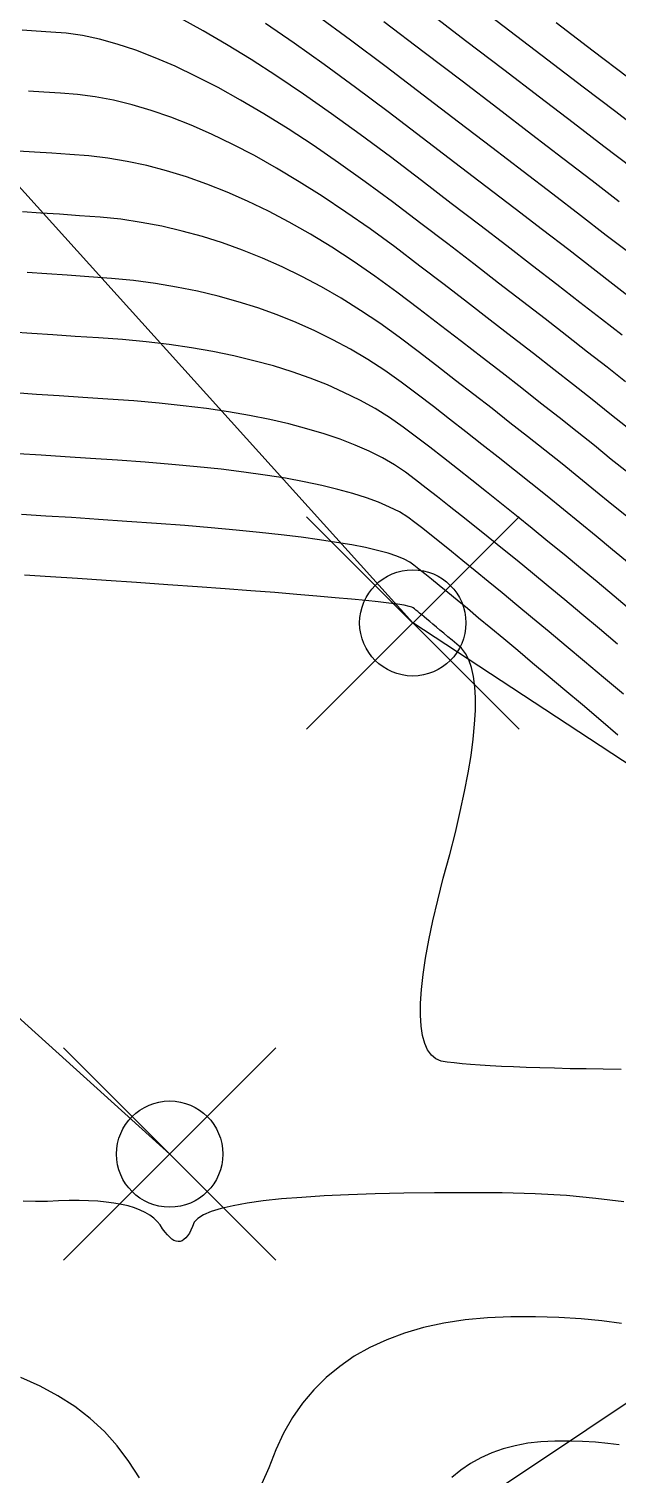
# Model space of a CAD drawing. Extents: x 83 to 1412852, y -76 to 4931706.
# Drawn here: x 1412652.63 to 1412657.06, y 4931535.86 to 4931546.74 of the extents above; entities that cross this region are included whole.
import ezdxf

# ---------------------------------------------------------------- set-up
doc = ezdxf.new("R2010")
doc.units = 0
doc.header["$MEASUREMENT"] = 0
doc.header["$PDMODE"] = 35
doc.header["$PDSIZE"] = 0.8
doc.layers.get('0').update_dxf_attribs({"color": 1, "linetype": 'CONTINUOUS'})
doc.layers.add('Ground topo-Rev01', color=1, linetype='CONTINUOUS')

msp = doc.modelspace()

# ---------------------------------------------------------------- linework, layer by layer
for points in [[(1412628.11, 4931577.5), (1412633.05, 4931574.19), (1412634.96, 4931570.18), (1412641.65, 4931558.92), (1412643.23, 4931552.22), (1412645.18, 4931545.9), (1412648.78, 4931537.03), (1412651.34, 4931534.66), (1412654.11, 4931534.38), (1412662.28, 4931539.83)], [(1412658.73, 4931539.6), (1412658.43, 4931540.36), (1412655.52, 4931542.27), (1412646.87, 4931551.86)], [(1412657.174, 4931545.695), (1412656.959, 4931545.859), (1412656.727, 4931546.037), (1412656.475, 4931546.229), (1412656.206, 4931546.435), (1412655.918, 4931546.655), (1412655.611, 4931546.889)], [(1412657.272, 4931545.947), (1412657.048, 4931546.119), (1412656.803, 4931546.306), (1412656.537, 4931546.509), (1412656.251, 4931546.727), (1412655.945, 4931546.961)], [(1412657.096, 4931544.437), (1412656.942, 4931544.557), (1412656.779, 4931544.684), (1412656.605, 4931544.819), (1412656.422, 4931544.96), (1412656.228, 4931545.11), (1412656.024, 4931545.266), (1412655.81, 4931545.43), (1412655.586, 4931545.601), (1412655.352, 4931545.78), (1412655.125, 4931545.948), (1412654.908, 4931546.105), (1412654.698, 4931546.251), (1412654.497, 4931546.387), (1412654.304, 4931546.512), (1412654.119, 4931546.626), (1412653.942, 4931546.73), (1412653.774, 4931546.823)], [(1412657.208, 4931544.68), (1412657.049, 4931544.804), (1412656.878, 4931544.937), (1412656.694, 4931545.079), (1412656.498, 4931545.23), (1412656.29, 4931545.389), (1412656.07, 4931545.558), (1412655.837, 4931545.736), (1412655.592, 4931545.923), (1412655.335, 4931546.119), (1412655.089, 4931546.303), (1412654.853, 4931546.475), (1412654.627, 4931546.635), (1412654.412, 4931546.784)], [(1412657.156, 4931545.051), (1412656.976, 4931545.189), (1412656.782, 4931545.339), (1412656.574, 4931545.499), (1412656.352, 4931545.669), (1412656.115, 4931545.851), (1412655.864, 4931546.042), (1412655.599, 4931546.245), (1412655.319, 4931546.458), (1412655.052, 4931546.658), (1412654.798, 4931546.845)], [(1412657.075, 4931545.442), (1412656.871, 4931545.599), (1412656.65, 4931545.768), (1412656.414, 4931545.949), (1412656.16, 4931546.143), (1412655.891, 4931546.349), (1412655.605, 4931546.567), (1412655.303, 4931546.797)], [(1412657.136, 4931546.379), (1412656.879, 4931546.575), (1412656.599, 4931546.789)], [(1412657.122, 4931544.085), (1412656.983, 4931544.195), (1412656.835, 4931544.31), (1412656.68, 4931544.432), (1412656.517, 4931544.559), (1412656.346, 4931544.691), (1412656.166, 4931544.83), (1412655.979, 4931544.974), (1412655.783, 4931545.124), (1412655.58, 4931545.279), (1412655.368, 4931545.441), (1412655.162, 4931545.592), (1412654.962, 4931545.735), (1412654.769, 4931545.867), (1412654.581, 4931545.99), (1412654.399, 4931546.104), (1412654.223, 4931546.208), (1412654.054, 4931546.302), (1412653.89, 4931546.386), (1412653.732, 4931546.462), (1412653.58, 4931546.527), (1412653.435, 4931546.583), (1412653.295, 4931546.629), (1412653.161, 4931546.666), (1412653.033, 4931546.693), (1412652.911, 4931546.711), (1412652.795, 4931546.719), (1412652.685, 4931546.727), (1412652.579, 4931546.734)], [(1412657.134, 4931543.742), (1412657.005, 4931543.845), (1412656.87, 4931543.952), (1412656.729, 4931544.063), (1412656.582, 4931544.179), (1412656.428, 4931544.298), (1412656.269, 4931544.422), (1412656.104, 4931544.55), (1412655.933, 4931544.682), (1412655.756, 4931544.818), (1412655.573, 4931544.957), (1412655.384, 4931545.102), (1412655.199, 4931545.237), (1412655.017, 4931545.364), (1412654.839, 4931545.483), (1412654.665, 4931545.593), (1412654.495, 4931545.695), (1412654.328, 4931545.789), (1412654.165, 4931545.874), (1412654.006, 4931545.95), (1412653.851, 4931546.018), (1412653.699, 4931546.078), (1412653.551, 4931546.129), (1412653.407, 4931546.172), (1412653.266, 4931546.206), (1412653.129, 4931546.232), (1412652.996, 4931546.25), (1412652.867, 4931546.259), (1412652.743, 4931546.267), (1412652.626, 4931546.275)], [(1412657.139, 4931543.403), (1412657.015, 4931543.502), (1412656.888, 4931543.605), (1412656.757, 4931543.709), (1412656.622, 4931543.817), (1412656.483, 4931543.926), (1412656.34, 4931544.038), (1412656.193, 4931544.153), (1412656.042, 4931544.27), (1412655.888, 4931544.389), (1412655.729, 4931544.511), (1412655.567, 4931544.636), (1412655.4, 4931544.762), (1412655.235, 4931544.882), (1412655.072, 4931544.994), (1412654.91, 4931545.099), (1412654.75, 4931545.197), (1412654.59, 4931545.287), (1412654.433, 4931545.37), (1412654.277, 4931545.446), (1412654.122, 4931545.514), (1412653.969, 4931545.575), (1412653.817, 4931545.629), (1412653.667, 4931545.675), (1412653.519, 4931545.714), (1412653.371, 4931545.746), (1412653.225, 4931545.771), (1412653.081, 4931545.788), (1412652.938, 4931545.798), (1412652.802, 4931545.807), (1412652.672, 4931545.816), (1412652.549, 4931545.824)], [(1412657.142, 4931543.063), (1412657.02, 4931543.163), (1412656.897, 4931543.263), (1412656.771, 4931543.365), (1412656.644, 4931543.467), (1412656.515, 4931543.57), (1412656.384, 4931543.674), (1412656.252, 4931543.778), (1412656.117, 4931543.884), (1412655.981, 4931543.99), (1412655.842, 4931544.097), (1412655.702, 4931544.205), (1412655.56, 4931544.314), (1412655.417, 4931544.423), (1412655.272, 4931544.527), (1412655.127, 4931544.624), (1412654.981, 4931544.715), (1412654.834, 4931544.8), (1412654.686, 4931544.879), (1412654.538, 4931544.951), (1412654.388, 4931545.018), (1412654.238, 4931545.078), (1412654.088, 4931545.132), (1412653.936, 4931545.18), (1412653.784, 4931545.221), (1412653.63, 4931545.257), (1412653.476, 4931545.286), (1412653.322, 4931545.31), (1412653.166, 4931545.327), (1412653.01, 4931545.337), (1412652.861, 4931545.348), (1412652.719, 4931545.357), (1412652.583, 4931545.366)], [(1412657.149, 4931542.718), (1412657.025, 4931542.821), (1412656.901, 4931542.923), (1412656.778, 4931543.024), (1412656.654, 4931543.125), (1412656.531, 4931543.224), (1412656.408, 4931543.323), (1412656.286, 4931543.421), (1412656.163, 4931543.518), (1412656.041, 4931543.615), (1412655.919, 4931543.71), (1412655.797, 4931543.805), (1412655.675, 4931543.899), (1412655.554, 4931543.992), (1412655.433, 4931544.084), (1412655.309, 4931544.172), (1412655.182, 4931544.254), (1412655.051, 4931544.331), (1412654.918, 4931544.403), (1412654.782, 4931544.47), (1412654.642, 4931544.532), (1412654.5, 4931544.59), (1412654.354, 4931544.642), (1412654.206, 4931544.689), (1412654.054, 4931544.731), (1412653.9, 4931544.768), (1412653.742, 4931544.799), (1412653.582, 4931544.826), (1412653.418, 4931544.848), (1412653.251, 4931544.865), (1412653.081, 4931544.877), (1412652.919, 4931544.888), (1412652.765, 4931544.898), (1412652.618, 4931544.908)], [(1412657.168, 4931542.362), (1412657.037, 4931542.472), (1412656.909, 4931542.579), (1412656.783, 4931542.683), (1412656.659, 4931542.785), (1412656.538, 4931542.884), (1412656.418, 4931542.982), (1412656.302, 4931543.076), (1412656.187, 4931543.168), (1412656.075, 4931543.258), (1412655.965, 4931543.345), (1412655.857, 4931543.43), (1412655.752, 4931543.513), (1412655.648, 4931543.593), (1412655.548, 4931543.67), (1412655.449, 4931543.745), (1412655.345, 4931543.816), (1412655.236, 4931543.884), (1412655.122, 4931543.947), (1412655.002, 4931544.006), (1412654.877, 4931544.062), (1412654.747, 4931544.114), (1412654.611, 4931544.161), (1412654.471, 4931544.205), (1412654.324, 4931544.245), (1412654.173, 4931544.281), (1412654.016, 4931544.314), (1412653.854, 4931544.342), (1412653.687, 4931544.366), (1412653.514, 4931544.387), (1412653.336, 4931544.404), (1412653.153, 4931544.416), (1412652.978, 4931544.428), (1412652.811, 4931544.439), (1412652.653, 4931544.45), (1412652.503, 4931544.459)], [(1412657.062, 4931542.111), (1412656.925, 4931542.226), (1412656.793, 4931542.336), (1412656.664, 4931542.443), (1412656.54, 4931542.546), (1412656.421, 4931542.644), (1412656.306, 4931542.739), (1412656.195, 4931542.829), (1412656.088, 4931542.916), (1412655.986, 4931542.998), (1412655.888, 4931543.076), (1412655.795, 4931543.15), (1412655.706, 4931543.22), (1412655.622, 4931543.286), (1412655.541, 4931543.348), (1412655.465, 4931543.406), (1412655.382, 4931543.461), (1412655.291, 4931543.513), (1412655.193, 4931543.563), (1412655.087, 4931543.61), (1412654.973, 4931543.654), (1412654.852, 4931543.695), (1412654.723, 4931543.733), (1412654.587, 4931543.769), (1412654.443, 4931543.802), (1412654.292, 4931543.832), (1412654.133, 4931543.86), (1412653.966, 4931543.884), (1412653.792, 4931543.906), (1412653.61, 4931543.926), (1412653.421, 4931543.942), (1412653.225, 4931543.956), (1412653.037, 4931543.968), (1412652.858, 4931543.98), (1412652.688, 4931543.991), (1412652.527, 4931544.002)], [(1412657.107, 4931541.733), (1412656.957, 4931541.859), (1412656.813, 4931541.979), (1412656.676, 4931542.094), (1412656.546, 4931542.203), (1412656.422, 4931542.307), (1412656.304, 4931542.404), (1412656.193, 4931542.496), (1412656.088, 4931542.583), (1412655.99, 4931542.663), (1412655.898, 4931542.738), (1412655.812, 4931542.807), (1412655.733, 4931542.87), (1412655.661, 4931542.928), (1412655.595, 4931542.98), (1412655.535, 4931543.026), (1412655.482, 4931543.067), (1412655.419, 4931543.106), (1412655.346, 4931543.143), (1412655.263, 4931543.179), (1412655.171, 4931543.213), (1412655.069, 4931543.245), (1412654.956, 4931543.276), (1412654.835, 4931543.305), (1412654.703, 4931543.333), (1412654.561, 4931543.359), (1412654.41, 4931543.383), (1412654.249, 4931543.406), (1412654.078, 4931543.427), (1412653.897, 4931543.446), (1412653.707, 4931543.464), (1412653.506, 4931543.481), (1412653.296, 4931543.495), (1412653.095, 4931543.509), (1412652.904, 4931543.521), (1412652.722, 4931543.533), (1412652.55, 4931543.544)], [(1412657.065, 4931541.424), (1412656.936, 4931541.536), (1412656.797, 4931541.653), (1412656.665, 4931541.764), (1412656.54, 4931541.869), (1412656.422, 4931541.968), (1412656.31, 4931542.062), (1412656.206, 4931542.15), (1412656.107, 4931542.231), (1412656.016, 4931542.307), (1412655.932, 4931542.378), (1412655.854, 4931542.442), (1412655.783, 4931542.5), (1412655.718, 4931542.553), (1412655.661, 4931542.599), (1412655.61, 4931542.64), (1412655.566, 4931542.675), (1412655.529, 4931542.705), (1412655.498, 4931542.728), (1412655.455, 4931542.751), (1412655.401, 4931542.773), (1412655.334, 4931542.795), (1412655.255, 4931542.816), (1412655.164, 4931542.837), (1412655.061, 4931542.857), (1412654.946, 4931542.877), (1412654.819, 4931542.897), (1412654.68, 4931542.916), (1412654.529, 4931542.934), (1412654.365, 4931542.952), (1412654.19, 4931542.969), (1412654.002, 4931542.986), (1412653.803, 4931543.003), (1412653.591, 4931543.019), (1412653.368, 4931543.035), (1412653.154, 4931543.049), (1412652.951, 4931543.063), (1412652.757, 4931543.075), (1412652.574, 4931543.087)], [(1412657.089, 4931538.908), (1412656.954, 4931538.909), (1412656.826, 4931538.911), (1412656.704, 4931538.913), (1412656.588, 4931538.916), (1412656.478, 4931538.919), (1412656.375, 4931538.922), (1412656.279, 4931538.926), (1412656.188, 4931538.93), (1412656.104, 4931538.935), (1412656.027, 4931538.94), (1412655.956, 4931538.945), (1412655.891, 4931538.95), (1412655.832, 4931538.956), (1412655.78, 4931538.963), (1412655.734, 4931538.97), (1412655.695, 4931538.987), (1412655.661, 4931539.015), (1412655.632, 4931539.054), (1412655.61, 4931539.103), (1412655.594, 4931539.163), (1412655.583, 4931539.234), (1412655.578, 4931539.315), (1412655.579, 4931539.407), (1412655.586, 4931539.509), (1412655.599, 4931539.622), (1412655.617, 4931539.746), (1412655.642, 4931539.881), (1412655.672, 4931540.026), (1412655.708, 4931540.181), (1412655.75, 4931540.348), (1412655.798, 4931540.525), (1412655.841, 4931540.693), (1412655.878, 4931540.851), (1412655.91, 4931541.001), (1412655.937, 4931541.141), (1412655.959, 4931541.272), (1412655.975, 4931541.394), (1412655.986, 4931541.507), (1412655.992, 4931541.611), (1412655.993, 4931541.705), (1412655.988, 4931541.79), (1412655.978, 4931541.867), (1412655.963, 4931541.934), (1412655.943, 4931541.991), (1412655.918, 4931542.04), (1412655.887, 4931542.08), (1412655.851, 4931542.11), (1412655.817, 4931542.139), (1412655.785, 4931542.166), (1412655.754, 4931542.192), (1412655.725, 4931542.216), (1412655.698, 4931542.239), (1412655.672, 4931542.26), (1412655.649, 4931542.28), (1412655.627, 4931542.298), (1412655.607, 4931542.315), (1412655.588, 4931542.33), (1412655.571, 4931542.343), (1412655.557, 4931542.355), (1412655.543, 4931542.366), (1412655.532, 4931542.375), (1412655.522, 4931542.383), (1412655.514, 4931542.389), (1412655.492, 4931542.395), (1412655.455, 4931542.403), (1412655.405, 4931542.411), (1412655.339, 4931542.419), (1412655.26, 4931542.429), (1412655.166, 4931542.439), (1412655.058, 4931542.449), (1412654.935, 4931542.46), (1412654.798, 4931542.472), (1412654.647, 4931542.485), (1412654.482, 4931542.498), (1412654.302, 4931542.512), (1412654.108, 4931542.527), (1412653.899, 4931542.542), (1412653.676, 4931542.558), (1412653.439, 4931542.574), (1412653.213, 4931542.589), (1412652.997, 4931542.604), (1412652.792, 4931542.617), (1412652.598, 4931542.629)], [(1412657.108, 4931537.91), (1412656.899, 4931537.936), (1412656.677, 4931537.957), (1412656.441, 4931537.971), (1412656.192, 4931537.978), (1412655.93, 4931537.979), (1412655.683, 4931537.979), (1412655.452, 4931537.976), (1412655.237, 4931537.971), (1412655.037, 4931537.964), (1412654.853, 4931537.955), (1412654.685, 4931537.944), (1412654.532, 4931537.932), (1412654.395, 4931537.917), (1412654.274, 4931537.9), (1412654.168, 4931537.881), (1412654.078, 4931537.86), (1412654.003, 4931537.837), (1412653.945, 4931537.812), (1412653.902, 4931537.785), (1412653.874, 4931537.756), (1412653.862, 4931537.725), (1412653.85, 4931537.697), (1412653.838, 4931537.674), (1412653.825, 4931537.654), (1412653.811, 4931537.638), (1412653.797, 4931537.626), (1412653.783, 4931537.617), (1412653.769, 4931537.612), (1412653.754, 4931537.611), (1412653.738, 4931537.614), (1412653.722, 4931537.62), (1412653.706, 4931537.63), (1412653.69, 4931537.644), (1412653.673, 4931537.661), (1412653.655, 4931537.682), (1412653.637, 4931537.707), (1412653.619, 4931537.736), (1412653.597, 4931537.763), (1412653.57, 4931537.787), (1412653.54, 4931537.81), (1412653.505, 4931537.83), (1412653.467, 4931537.848), (1412653.424, 4931537.865), (1412653.377, 4931537.879), (1412653.326, 4931537.891), (1412653.27, 4931537.901), (1412653.211, 4931537.909), (1412653.148, 4931537.915), (1412653.08, 4931537.918), (1412653.009, 4931537.92), (1412652.933, 4931537.92), (1412652.853, 4931537.917), (1412652.769, 4931537.913), (1412652.68, 4931537.912), (1412652.586, 4931537.916)], [(1412657.091, 4931536.995), (1412656.944, 4931537.014), (1412656.787, 4931537.028), (1412656.62, 4931537.038), (1412656.444, 4931537.043), (1412656.259, 4931537.044), (1412656.082, 4931537.037), (1412655.914, 4931537.021), (1412655.754, 4931536.996), (1412655.602, 4931536.963), (1412655.459, 4931536.922), (1412655.324, 4931536.872), (1412655.198, 4931536.813), (1412655.08, 4931536.747), (1412654.97, 4931536.671), (1412654.869, 4931536.588), (1412654.776, 4931536.495), (1412654.691, 4931536.395), (1412654.615, 4931536.286), (1412654.547, 4931536.168), (1412654.488, 4931536.042), (1412654.437, 4931535.907), (1412654.384, 4931535.789)], [(1412653.462, 4931535.832), (1412653.383, 4931535.956), (1412653.295, 4931536.072), (1412653.198, 4931536.18), (1412653.091, 4931536.278), (1412652.975, 4931536.369), (1412652.849, 4931536.45), (1412652.714, 4931536.523), (1412652.57, 4931536.588)], [(1412657.074, 4931536.08), (1412656.988, 4931536.091), (1412656.896, 4931536.1), (1412656.799, 4931536.106), (1412656.697, 4931536.109), (1412656.589, 4931536.109), (1412656.485, 4931536.103), (1412656.386, 4931536.092), (1412656.291, 4931536.073), (1412656.201, 4931536.049), (1412656.115, 4931536.019), (1412656.033, 4931535.982), (1412655.956, 4931535.939), (1412655.883, 4931535.89), (1412655.815, 4931535.835)]]:
    msp.add_lwpolyline(points)
at = {"color": 2, "true_color": 0xf1eb1f}
msp.add_lwpolyline([(1412635.73, 4931573.34), (1412640.21, 4931565.93), (1412645.09, 4931558.53), (1412645.08, 4931557.36), (1412645.22, 4931550.52), (1412648.72, 4931542.76), (1412653.69, 4931538.27)], dxfattribs=at)
at = {"layer": 'Ground topo-Rev01', "color": 7}
for p in [(1412655.52, 4931542.27, 73.87), (1412653.69, 4931538.27, 73.94)]:
    msp.add_point(p, dxfattribs=at)

doc.saveas('drawing.dxf')
